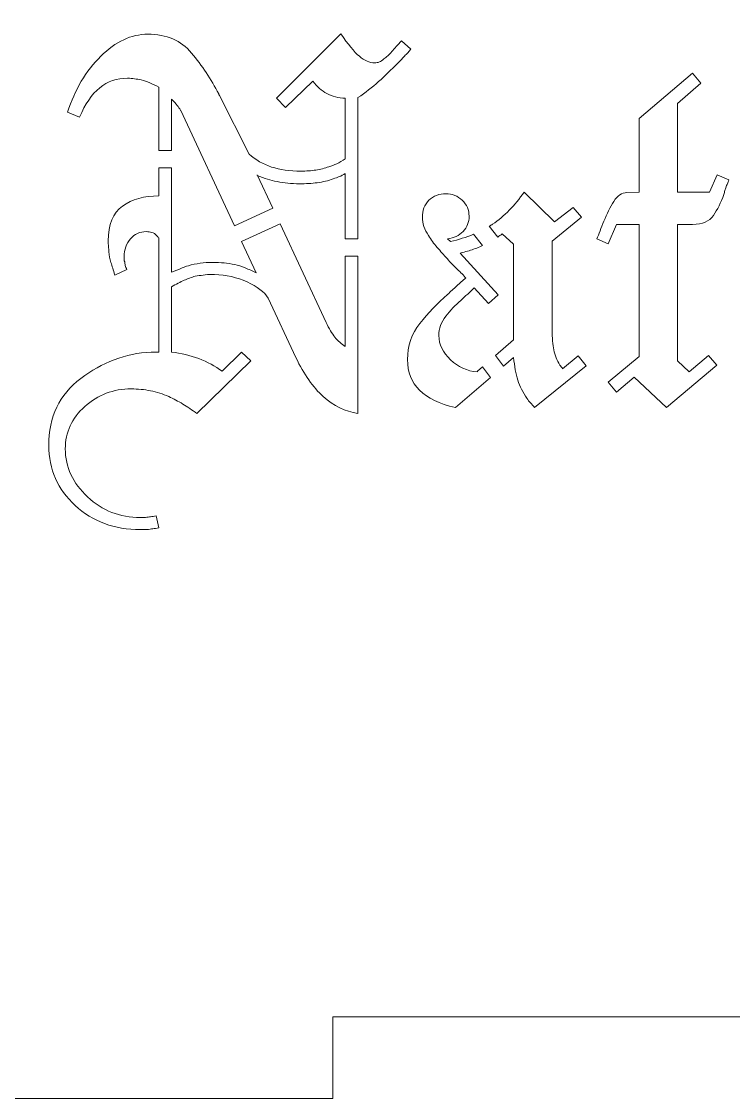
# Model space of a CAD drawing. Header units: millimetres. Extents: x -1990 to 1990, y -412 to 412.
# Drawn here: x -1831.91 to -1805.77, y -253.68 to -214.13 of the extents above; entities that cross this region are included whole.
import ezdxf

# ---------------------------------------------------------------- set-up
doc = ezdxf.new("R2010")
doc.units = ezdxf.units.MM
doc.header["$MEASUREMENT"] = 0
doc.layers.add('Camada 1', color=7, linetype='Continuous')

msp = doc.modelspace()

# ---------------------------------------------------------------- linework, layer by layer
at = {"layer": 'Camada 1', "color": 250, "lineweight": 9}
for points, knots in [([(-1779.8838, -253.6808), (-1779.8838, -253.6808), (-1779.8838, -233.6808), (-1779.8838, -233.6808), (-1779.8838, -233.6808), (-1779.8838, -233.6808), (-1782.8838, -233.6808), (-1782.8838, -233.6808), (-1782.8838, -233.6808), (-1782.8838, -233.6808), (-1782.8838, -213.6808), (-1782.8838, -213.6808), (-1782.8838, -213.6808), (-1782.8838, -213.6808), (-1779.8838, -213.6808), (-1779.8838, -213.6808), (-1779.8838, -213.6808), (-1779.8838, -213.6808), (-1779.8838, -193.6808), (-1779.8838, -193.6808), (-1779.8838, -193.6808), (-1779.8838, -193.6808), (-1876.8838, -193.6808), (-1876.8838, -193.6808), (-1876.8838, -193.6808), (-1876.8838, -193.6808), (-1876.8838, -213.6808), (-1876.8838, -213.6808), (-1876.8838, -213.6808), (-1876.8838, -213.6808), (-1879.8838, -213.6808), (-1879.8838, -213.6808), (-1879.8838, -213.6808), (-1879.8838, -213.6808), (-1879.8838, -233.6808), (-1879.8838, -233.6808), (-1879.8838, -233.6808), (-1879.8838, -233.6808), (-1876.8838, -233.6808), (-1876.8838, -233.6808), (-1876.8838, -233.6808), (-1876.8838, -233.6808), (-1876.8838, -253.6808), (-1876.8838, -253.6808), (-1876.8838, -253.6808), (-1876.8838, -253.6808), (-1858.0838, -253.6808), (-1858.0838, -253.6808), (-1858.0838, -253.6808), (-1858.0838, -253.6808), (-1858.0838, -250.6808), (-1858.0838, -250.6808), (-1858.0838, -250.6808), (-1858.0838, -250.6808), (-1839.2838, -250.6808), (-1839.2838, -250.6808), (-1839.2838, -250.6808), (-1839.2838, -250.6808), (-1839.2838, -253.6808), (-1839.2838, -253.6808), (-1839.2838, -253.6808), (-1839.2838, -253.6808), (-1820.4838, -253.6808), (-1820.4838, -253.6808), (-1820.4838, -253.6808), (-1820.4838, -253.6808), (-1820.4838, -250.6808), (-1820.4838, -250.6808), (-1820.4838, -250.6808), (-1820.4838, -250.6808), (-1801.6838, -250.6808), (-1801.6838, -250.6808), (-1801.6838, -250.6808), (-1801.6838, -250.6808), (-1801.6838, -253.6808), (-1801.6838, -253.6808), (-1801.6838, -253.6808), (-1801.6838, -253.6808), (-1779.8838, -253.6808), (-1779.8838, -253.6808)], [0, 0, 0, 0, 0.047619, 0.047619, 0.047619, 0.047619, 0.0952381, 0.0952381, 0.0952381, 0.0952381, 0.1428571, 0.1428571, 0.1428571, 0.1428571, 0.1904762, 0.1904762, 0.1904762, 0.1904762, 0.2380952, 0.2380952, 0.2380952, 0.2380952, 0.2857143, 0.2857143, 0.2857143, 0.2857143, 0.3333333, 0.3333333, 0.3333333, 0.3333333, 0.3809524, 0.3809524, 0.3809524, 0.3809524, 0.4285714, 0.4285714, 0.4285714, 0.4285714, 0.4761905, 0.4761905, 0.4761905, 0.4761905, 0.5238095, 0.5238095, 0.5238095, 0.5238095, 0.5714286, 0.5714286, 0.5714286, 0.5714286, 0.6190476, 0.6190476, 0.6190476, 0.6190476, 0.6666667, 0.6666667, 0.6666667, 0.6666667, 0.7142857, 0.7142857, 0.7142857, 0.7142857, 0.7619048, 0.7619048, 0.7619048, 0.7619048, 0.8095238, 0.8095238, 0.8095238, 0.8095238, 0.8571429, 0.8571429, 0.8571429, 0.8571429, 0.9047619, 0.9047619, 0.9047619, 0.9047619, 1, 1, 1, 1]), ([(-1826.8684, -218.8601), (-1826.8684, -218.8601), (-1826.8684, -216.5317), (-1826.8684, -216.5317), (-1826.8684, -216.5317), (-1826.9895, -216.478), (-1827.1006, -216.4275), (-1827.2016, -216.3804), (-1827.2016, -216.3804), (-1827.3026, -216.3332), (-1827.4069, -216.2962), (-1827.5146, -216.2692), (-1827.5146, -216.2692), (-1827.5954, -216.2558), (-1827.6762, -216.2424), (-1827.757, -216.2289), (-1827.757, -216.2289), (-1827.8377, -216.2154), (-1827.9253, -216.2086), (-1828.0195, -216.2086), (-1828.0195, -216.2086), (-1828.4099, -216.2086), (-1828.7498, -216.3264), (-1829.0393, -216.5621), (-1829.0393, -216.5621), (-1829.3288, -216.7976), (-1829.5745, -217.1579), (-1829.7764, -217.6426), (-1829.7764, -217.6426), (-1829.7764, -217.6426), (-1830.2207, -217.4607), (-1830.2207, -217.4607), (-1830.2207, -217.4607), (-1829.9515, -216.626), (-1829.5442, -215.9393), (-1828.9989, -215.4009), (-1828.9989, -215.4009), (-1828.4537, -214.8623), (-1827.8781, -214.5931), (-1827.2724, -214.5931), (-1827.2724, -214.5931), (-1826.5856, -214.5931), (-1826.0504, -214.822), (-1825.6667, -215.283), (-1825.6667, -215.283), (-1825.2831, -215.7409), (-1824.9499, -216.2424), (-1824.6671, -216.7842), (-1824.6671, -216.7842), (-1824.6671, -216.7976), (-1824.6638, -216.8078), (-1824.657, -216.8146), (-1824.657, -216.8146), (-1824.6503, -216.8212), (-1824.6469, -216.8314), (-1824.6469, -216.8448), (-1824.6469, -216.8448), (-1824.6469, -216.8448), (-1823.5563, -218.9922), (-1823.5563, -218.9922), (-1823.5563, -218.9922), (-1823.314, -219.2075), (-1823.0381, -219.3692), (-1822.7284, -219.4702), (-1822.7284, -219.4702), (-1822.4187, -219.5712), (-1822.0619, -219.6216), (-1821.658, -219.6216), (-1821.658, -219.6216), (-1821.4561, -219.6216), (-1821.271, -219.6081), (-1821.1026, -219.5812), (-1821.1026, -219.5812), (-1820.9345, -219.5544), (-1820.7762, -219.514), (-1820.6282, -219.46), (-1820.6282, -219.46), (-1820.5338, -219.4331), (-1820.4363, -219.3961), (-1820.3353, -219.3491), (-1820.3353, -219.3491), (-1820.2343, -219.3018), (-1820.13, -219.2447), (-1820.0223, -219.174), (-1820.0223, -219.174), (-1820.0223, -219.174), (-1820.0223, -216.9458), (-1820.0223, -216.9458), (-1820.0223, -216.9458), (-1820.2781, -216.9323), (-1820.5036, -216.8751), (-1820.6988, -216.7742), (-1820.6988, -216.7742), (-1820.8941, -216.6698), (-1821.0656, -216.5183), (-1821.2138, -216.3164), (-1821.2138, -216.3164), (-1821.2138, -216.3164), (-1822.2236, -217.2891), (-1822.2236, -217.2891), (-1822.2236, -217.2891), (-1822.2236, -217.2891), (-1822.5467, -216.9458), (-1822.5467, -216.9458), (-1822.5467, -216.9458), (-1822.5467, -216.9458), (-1820.1838, -214.5729), (-1820.1838, -214.5729), (-1820.1838, -214.5729), (-1819.9281, -214.9633), (-1819.7025, -215.2394), (-1819.5073, -215.4009), (-1819.5073, -215.4009), (-1819.312, -215.5624), (-1819.1269, -215.6432), (-1818.952, -215.6432), (-1818.952, -215.6432), (-1818.8846, -215.6432), (-1818.8241, -215.6331), (-1818.7701, -215.6129), (-1818.7701, -215.6129), (-1818.7163, -215.5927), (-1818.6625, -215.5557), (-1818.6085, -215.5019), (-1818.6085, -215.5019), (-1818.5144, -215.4345), (-1818.4168, -215.3437), (-1818.3158, -215.2292), (-1818.3158, -215.2292), (-1818.2149, -215.1148), (-1818.0969, -214.9835), (-1817.9623, -214.8354), (-1817.9623, -214.8354), (-1817.9623, -214.8354), (-1817.6191, -215.1384), (-1817.6191, -215.1384), (-1817.6191, -215.1384), (-1817.6459, -215.1788), (-1817.6763, -215.2192), (-1817.7099, -215.2595), (-1817.7099, -215.2595), (-1817.7437, -215.3), (-1817.7806, -215.3336), (-1817.821, -215.3605), (-1817.821, -215.3605), (-1817.8614, -215.4144), (-1817.9052, -215.4649), (-1817.9522, -215.5119), (-1817.9522, -215.5119), (-1817.9994, -215.559), (-1818.0499, -215.6096), (-1818.1037, -215.6634), (-1818.1037, -215.6634), (-1818.3326, -215.8923), (-1818.5649, -216.1144), (-1818.8004, -216.3332), (-1818.8004, -216.3332), (-1819.036, -216.5487), (-1819.2885, -216.7439), (-1819.5578, -216.9188), (-1819.5578, -216.9188), (-1819.5578, -216.9188), (-1819.5578, -222.1114), (-1819.5578, -222.1114), (-1819.5578, -222.1114), (-1819.5578, -222.1114), (-1820.0223, -222.1114), (-1820.0223, -222.1114), (-1820.0223, -222.1114), (-1820.0223, -222.1114), (-1820.0223, -219.7024), (-1820.0223, -219.7024), (-1820.0223, -219.7024), (-1820.1031, -219.7563), (-1820.1772, -219.7967), (-1820.2443, -219.8236), (-1820.2443, -219.8236), (-1820.3117, -219.8505), (-1820.3857, -219.8775), (-1820.4665, -219.9043), (-1820.4665, -219.9043), (-1820.655, -219.9717), (-1820.8503, -220.0188), (-1821.0522, -220.0457), (-1821.0522, -220.0457), (-1821.2542, -220.0727), (-1821.4695, -220.0862), (-1821.6984, -220.0862), (-1821.6984, -220.0862), (-1821.86, -220.0862), (-1822.0048, -220.0794), (-1822.1326, -220.066), (-1822.1326, -220.066), (-1822.2606, -220.0524), (-1822.3918, -220.0323), (-1822.5265, -220.0053), (-1822.5265, -220.0053), (-1822.6476, -219.9784), (-1822.7654, -219.9481), (-1822.8798, -219.9145), (-1822.8798, -219.9145), (-1822.9943, -219.8809), (-1823.1189, -219.8371), (-1823.2534, -219.7832), (-1823.2534, -219.7832), (-1823.2534, -219.7832), (-1823.2534, -219.763), (-1823.2534, -219.763), (-1823.2534, -219.763), (-1823.2534, -219.763), (-1822.687, -220.9776), (-1822.687, -220.9776), (-1822.687, -220.9776), (-1822.687, -220.9776), (-1824.0964, -221.6297), (-1824.0964, -221.6297), (-1824.0964, -221.6297), (-1824.0964, -221.6297), (-1826.0606, -217.4002), (-1826.0606, -217.4002), (-1826.0606, -217.4002), (-1826.0606, -217.4002), (-1826.064, -217.3969), (-1826.0706, -217.3901), (-1826.0706, -217.3901), (-1826.0774, -217.3834), (-1826.0808, -217.3732), (-1826.0808, -217.3598), (-1826.0808, -217.3598), (-1826.1076, -217.3195), (-1826.1448, -217.2689), (-1826.1918, -217.2083), (-1826.1918, -217.2083), (-1826.2389, -217.1477), (-1826.3097, -217.0703), (-1826.4039, -216.9761), (-1826.4039, -216.9761), (-1826.4039, -216.9761), (-1826.4039, -218.8601), (-1826.4039, -218.8601), (-1826.4039, -218.8601), (-1826.4039, -218.8601), (-1826.8684, -218.8601), (-1826.8684, -218.8601)], [0, 0, 0, 0, 0.016129, 0.016129, 0.016129, 0.016129, 0.0322581, 0.0322581, 0.0322581, 0.0322581, 0.0483871, 0.0483871, 0.0483871, 0.0483871, 0.0645161, 0.0645161, 0.0645161, 0.0645161, 0.0806452, 0.0806452, 0.0806452, 0.0806452, 0.0967742, 0.0967742, 0.0967742, 0.0967742, 0.1129032, 0.1129032, 0.1129032, 0.1129032, 0.1290323, 0.1290323, 0.1290323, 0.1290323, 0.1451613, 0.1451613, 0.1451613, 0.1451613, 0.1612903, 0.1612903, 0.1612903, 0.1612903, 0.1774194, 0.1774194, 0.1774194, 0.1774194, 0.1935484, 0.1935484, 0.1935484, 0.1935484, 0.2096774, 0.2096774, 0.2096774, 0.2096774, 0.2258065, 0.2258065, 0.2258065, 0.2258065, 0.2419355, 0.2419355, 0.2419355, 0.2419355, 0.2580645, 0.2580645, 0.2580645, 0.2580645, 0.2741935, 0.2741935, 0.2741935, 0.2741935, 0.2903226, 0.2903226, 0.2903226, 0.2903226, 0.3064516, 0.3064516, 0.3064516, 0.3064516, 0.3225806, 0.3225806, 0.3225806, 0.3225806, 0.3387097, 0.3387097, 0.3387097, 0.3387097, 0.3548387, 0.3548387, 0.3548387, 0.3548387, 0.3709677, 0.3709677, 0.3709677, 0.3709677, 0.3870968, 0.3870968, 0.3870968, 0.3870968, 0.4032258, 0.4032258, 0.4032258, 0.4032258, 0.4193548, 0.4193548, 0.4193548, 0.4193548, 0.4354839, 0.4354839, 0.4354839, 0.4354839, 0.4516129, 0.4516129, 0.4516129, 0.4516129, 0.4677419, 0.4677419, 0.4677419, 0.4677419, 0.483871, 0.483871, 0.483871, 0.483871, 0.5, 0.5, 0.5, 0.5, 0.516129, 0.516129, 0.516129, 0.516129, 0.5322581, 0.5322581, 0.5322581, 0.5322581, 0.5483871, 0.5483871, 0.5483871, 0.5483871, 0.5645161, 0.5645161, 0.5645161, 0.5645161, 0.5806452, 0.5806452, 0.5806452, 0.5806452, 0.5967742, 0.5967742, 0.5967742, 0.5967742, 0.6129032, 0.6129032, 0.6129032, 0.6129032, 0.6290323, 0.6290323, 0.6290323, 0.6290323, 0.6451613, 0.6451613, 0.6451613, 0.6451613, 0.6612903, 0.6612903, 0.6612903, 0.6612903, 0.6774194, 0.6774194, 0.6774194, 0.6774194, 0.6935484, 0.6935484, 0.6935484, 0.6935484, 0.7096774, 0.7096774, 0.7096774, 0.7096774, 0.7258065, 0.7258065, 0.7258065, 0.7258065, 0.7419355, 0.7419355, 0.7419355, 0.7419355, 0.7580645, 0.7580645, 0.7580645, 0.7580645, 0.7741935, 0.7741935, 0.7741935, 0.7741935, 0.7903226, 0.7903226, 0.7903226, 0.7903226, 0.8064516, 0.8064516, 0.8064516, 0.8064516, 0.8225806, 0.8225806, 0.8225806, 0.8225806, 0.8387097, 0.8387097, 0.8387097, 0.8387097, 0.8548387, 0.8548387, 0.8548387, 0.8548387, 0.8709677, 0.8709677, 0.8709677, 0.8709677, 0.8870968, 0.8870968, 0.8870968, 0.8870968, 0.9032258, 0.9032258, 0.9032258, 0.9032258, 0.9193548, 0.9193548, 0.9193548, 0.9193548, 0.9354839, 0.9354839, 0.9354839, 0.9354839, 0.9516129, 0.9516129, 0.9516129, 0.9516129, 0.9677419, 0.9677419, 0.9677419, 0.9677419, 1, 1, 1, 1]), ([(-1810.0661, -227.74), (-1810.0661, -227.74), (-1810.3689, -227.3765), (-1810.3689, -227.3765), (-1810.3689, -227.3765), (-1810.3689, -227.3765), (-1809.2382, -226.4273), (-1809.2382, -226.4273), (-1809.2382, -226.4273), (-1809.2382, -226.4273), (-1809.2382, -221.5804), (-1809.2382, -221.5804), (-1809.2382, -221.5804), (-1809.2382, -221.5804), (-1810.0661, -221.5804), (-1810.0661, -221.5804), (-1810.0661, -221.5804), (-1810.0661, -221.5804), (-1810.3689, -222.2874), (-1810.3689, -222.2874), (-1810.3689, -222.2874), (-1810.3689, -222.2874), (-1810.7932, -222.1056), (-1810.7932, -222.1056), (-1810.7932, -222.1056), (-1810.7528, -222.0249), (-1810.7124, -221.9272), (-1810.672, -221.8128), (-1810.672, -221.8128), (-1810.6317, -221.6984), (-1810.5845, -221.5804), (-1810.5307, -221.4593), (-1810.5307, -221.4593), (-1810.4229, -221.1902), (-1810.3018, -220.9477), (-1810.1671, -220.7323), (-1810.1671, -220.7323), (-1810.0324, -220.5169), (-1809.8709, -220.4093), (-1809.6824, -220.4093), (-1809.6824, -220.4093), (-1809.6824, -220.4093), (-1809.2382, -220.389), (-1809.2382, -220.389), (-1809.2382, -220.389), (-1809.2382, -220.389), (-1809.2382, -217.6829), (-1809.2382, -217.6829), (-1809.2382, -217.6829), (-1809.2382, -217.6829), (-1807.2792, -216.0269), (-1807.2792, -216.0269), (-1807.2792, -216.0269), (-1807.2792, -216.0269), (-1806.9762, -216.3904), (-1806.9762, -216.3904), (-1806.9762, -216.3904), (-1806.9762, -216.3904), (-1807.8245, -217.1377), (-1807.8245, -217.1377), (-1807.8245, -217.1377), (-1807.8245, -217.1377), (-1807.8245, -220.389), (-1807.8245, -220.389), (-1807.8245, -220.389), (-1807.8245, -220.389), (-1806.6531, -220.389), (-1806.6531, -220.389), (-1806.6531, -220.389), (-1806.6531, -220.389), (-1806.3704, -219.763), (-1806.3704, -219.763), (-1806.3704, -219.763), (-1806.3704, -219.763), (-1805.9464, -219.9447), (-1805.9464, -219.9447), (-1805.9464, -219.9447), (-1805.9598, -219.9986), (-1805.9766, -220.0457), (-1805.9967, -220.0828), (-1805.9967, -220.0828), (-1806.0169, -220.1232), (-1806.0339, -220.1636), (-1806.0473, -220.2039), (-1806.0473, -220.2039), (-1806.0607, -220.2443), (-1806.0743, -220.2881), (-1806.0877, -220.3352), (-1806.0877, -220.3352), (-1806.1011, -220.3789), (-1806.1147, -220.4295), (-1806.1281, -220.4833), (-1806.1281, -220.4833), (-1806.2358, -220.7761), (-1806.3636, -221.0319), (-1806.5118, -221.2508), (-1806.5118, -221.2508), (-1806.6599, -221.4695), (-1806.9156, -221.5804), (-1807.2792, -221.5804), (-1807.2792, -221.5804), (-1807.2792, -221.5804), (-1807.8245, -221.5804), (-1807.8245, -221.5804), (-1807.8245, -221.5804), (-1807.8245, -221.5804), (-1807.8245, -226.5888), (-1807.8245, -226.5888), (-1807.8245, -226.5888), (-1807.8245, -226.5888), (-1807.4004, -226.9928), (-1807.4004, -226.9928), (-1807.4004, -226.9928), (-1807.4004, -226.9928), (-1806.6935, -226.3869), (-1806.6935, -226.3869), (-1806.6935, -226.3869), (-1806.6935, -226.3869), (-1806.3906, -226.7504), (-1806.3906, -226.7504), (-1806.3906, -226.7504), (-1806.3906, -226.7504), (-1808.2283, -228.3054), (-1808.2283, -228.3054), (-1808.2283, -228.3054), (-1808.2283, -228.3054), (-1809.4199, -227.1947), (-1809.4199, -227.1947), (-1809.4199, -227.1947), (-1809.4199, -227.1947), (-1810.0661, -227.74), (-1810.0661, -227.74)], [0, 0, 0, 0, 0.0294118, 0.0294118, 0.0294118, 0.0294118, 0.0588235, 0.0588235, 0.0588235, 0.0588235, 0.0882353, 0.0882353, 0.0882353, 0.0882353, 0.1176471, 0.1176471, 0.1176471, 0.1176471, 0.1470588, 0.1470588, 0.1470588, 0.1470588, 0.1764706, 0.1764706, 0.1764706, 0.1764706, 0.2058824, 0.2058824, 0.2058824, 0.2058824, 0.2352941, 0.2352941, 0.2352941, 0.2352941, 0.2647059, 0.2647059, 0.2647059, 0.2647059, 0.2941176, 0.2941176, 0.2941176, 0.2941176, 0.3235294, 0.3235294, 0.3235294, 0.3235294, 0.3529412, 0.3529412, 0.3529412, 0.3529412, 0.3823529, 0.3823529, 0.3823529, 0.3823529, 0.4117647, 0.4117647, 0.4117647, 0.4117647, 0.4411765, 0.4411765, 0.4411765, 0.4411765, 0.4705882, 0.4705882, 0.4705882, 0.4705882, 0.5, 0.5, 0.5, 0.5, 0.5294118, 0.5294118, 0.5294118, 0.5294118, 0.5588235, 0.5588235, 0.5588235, 0.5588235, 0.5882353, 0.5882353, 0.5882353, 0.5882353, 0.6176471, 0.6176471, 0.6176471, 0.6176471, 0.6470588, 0.6470588, 0.6470588, 0.6470588, 0.6764706, 0.6764706, 0.6764706, 0.6764706, 0.7058824, 0.7058824, 0.7058824, 0.7058824, 0.7352941, 0.7352941, 0.7352941, 0.7352941, 0.7647059, 0.7647059, 0.7647059, 0.7647059, 0.7941176, 0.7941176, 0.7941176, 0.7941176, 0.8235294, 0.8235294, 0.8235294, 0.8235294, 0.8529412, 0.8529412, 0.8529412, 0.8529412, 0.8823529, 0.8823529, 0.8823529, 0.8823529, 0.9117647, 0.9117647, 0.9117647, 0.9117647, 0.9411765, 0.9411765, 0.9411765, 0.9411765, 1, 1, 1, 1]), ([(-1826.8684, -232.7282), (-1826.9492, -232.7416), (-1827.0233, -232.7517), (-1827.0905, -232.7585), (-1827.0905, -232.7585), (-1827.1579, -232.7652), (-1827.2252, -232.7753), (-1827.2926, -232.7888), (-1827.2926, -232.7888), (-1827.3329, -232.7888), (-1827.3733, -232.7888), (-1827.4137, -232.7888), (-1827.4137, -232.7888), (-1827.4541, -232.7888), (-1827.5011, -232.7888), (-1827.5551, -232.7888), (-1827.5551, -232.7888), (-1828.4975, -232.7888), (-1829.2918, -232.4926), (-1829.938, -231.9002), (-1829.938, -231.9002), (-1830.5842, -231.3078), (-1830.9074, -230.574), (-1830.9074, -229.6989), (-1830.9074, -229.6989), (-1830.9074, -228.6488), (-1830.5169, -227.8275), (-1829.736, -227.2352), (-1829.736, -227.2352), (-1828.9552, -226.6428), (-1828.0935, -226.3197), (-1827.1511, -226.2657), (-1827.1511, -226.2657), (-1827.0973, -226.2657), (-1827.0468, -226.2657), (-1826.9996, -226.2657), (-1826.9996, -226.2657), (-1826.9526, -226.2657), (-1826.9087, -226.2657), (-1826.8684, -226.2657), (-1826.8684, -226.2657), (-1826.8684, -226.2657), (-1826.8684, -222.0652), (-1826.8684, -222.0652), (-1826.8684, -222.0652), (-1826.8819, -222.0652), (-1826.8953, -222.0551), (-1826.9087, -222.0349), (-1826.9087, -222.0349), (-1826.9223, -222.0147), (-1826.9356, -221.9978), (-1826.9492, -221.9845), (-1826.9492, -221.9845), (-1827.003, -221.9306), (-1827.0602, -221.8935), (-1827.1208, -221.8734), (-1827.1208, -221.8734), (-1827.1814, -221.8532), (-1827.252, -221.8431), (-1827.3329, -221.8431), (-1827.3329, -221.8431), (-1827.5617, -221.8431), (-1827.7536, -221.9306), (-1827.9083, -222.1056), (-1827.9083, -222.1056), (-1828.0633, -222.2806), (-1828.1407, -222.5027), (-1828.1407, -222.7721), (-1828.1407, -222.7721), (-1828.1407, -222.799), (-1828.1407, -222.8292), (-1828.1407, -222.863), (-1828.1407, -222.863), (-1828.1407, -222.8966), (-1828.1339, -222.927), (-1828.1205, -222.9538), (-1828.1205, -222.9538), (-1828.1205, -222.9942), (-1828.1137, -223.038), (-1828.1003, -223.085), (-1828.1003, -223.085), (-1828.0868, -223.1321), (-1828.0667, -223.1827), (-1828.0397, -223.2365), (-1828.0397, -223.2365), (-1828.0397, -223.2365), (-1828.4839, -223.4386), (-1828.4839, -223.4386), (-1828.4839, -223.4386), (-1828.5379, -223.2635), (-1828.5849, -223.1087), (-1828.6253, -222.974), (-1828.6253, -222.974), (-1828.6657, -222.8393), (-1828.6926, -222.7115), (-1828.7061, -222.5902), (-1828.7061, -222.5902), (-1828.7061, -222.523), (-1828.7095, -222.4558), (-1828.7162, -222.3883), (-1828.7162, -222.3883), (-1828.723, -222.321), (-1828.7262, -222.2536), (-1828.7262, -222.1864), (-1828.7262, -222.1864), (-1828.7262, -221.5804), (-1828.5513, -221.153), (-1828.2013, -220.9039), (-1828.2013, -220.9039), (-1827.8511, -220.6549), (-1827.4069, -220.5304), (-1826.8684, -220.5304), (-1826.8684, -220.5304), (-1826.8684, -220.5304), (-1826.8684, -219.4977), (-1826.8684, -219.4977), (-1826.8684, -219.4977), (-1826.8684, -219.4977), (-1826.4039, -219.4977), (-1826.4039, -219.4977), (-1826.4039, -219.4977), (-1826.4039, -219.4977), (-1826.4039, -223.3374), (-1826.4039, -223.3374), (-1826.4039, -223.3374), (-1826.2961, -223.297), (-1826.1918, -223.2534), (-1826.0908, -223.2062), (-1826.0908, -223.2062), (-1825.9898, -223.1591), (-1825.8855, -223.1221), (-1825.7779, -223.0952), (-1825.7779, -223.0952), (-1825.6432, -223.0548), (-1825.5018, -223.0245), (-1825.3536, -223.0043), (-1825.3536, -223.0043), (-1825.2057, -222.9841), (-1825.0508, -222.974), (-1824.8893, -222.974), (-1824.8893, -222.974), (-1824.7411, -222.974), (-1824.6032, -222.9807), (-1824.4752, -222.9942), (-1824.4752, -222.9942), (-1824.3474, -223.0077), (-1824.2161, -223.0279), (-1824.0815, -223.0548), (-1824.0815, -223.0548), (-1823.9604, -223.0817), (-1823.8324, -223.1221), (-1823.6977, -223.1759), (-1823.6977, -223.1759), (-1823.5631, -223.2298), (-1823.4286, -223.2904), (-1823.2938, -223.3576), (-1823.2938, -223.3576), (-1823.2938, -223.3576), (-1823.8278, -222.208), (-1823.8278, -222.208), (-1823.8278, -222.208), (-1823.8278, -222.208), (-1822.4175, -221.5555), (-1822.4175, -221.5555), (-1822.4175, -221.5555), (-1822.4175, -221.5555), (-1820.7291, -225.1753), (-1820.7291, -225.1753), (-1820.7291, -225.1753), (-1820.6214, -225.4041), (-1820.5137, -225.5858), (-1820.4059, -225.7205), (-1820.4059, -225.7205), (-1820.2983, -225.8551), (-1820.1704, -225.9696), (-1820.0223, -226.0638), (-1820.0223, -226.0638), (-1820.0223, -226.0638), (-1820.0223, -222.749), (-1820.0223, -222.749), (-1820.0223, -222.749), (-1820.0223, -222.749), (-1819.5578, -222.749), (-1819.5578, -222.749), (-1819.5578, -222.749), (-1819.5578, -222.749), (-1819.5578, -228.5277), (-1819.5578, -228.5277), (-1819.5578, -228.5277), (-1820.029, -228.4467), (-1820.4531, -228.2382), (-1820.8301, -227.9016), (-1820.8301, -227.9016), (-1821.207, -227.565), (-1821.5436, -227.087), (-1821.8398, -226.4677), (-1821.8398, -226.4677), (-1821.8398, -226.4677), (-1822.8496, -224.2867), (-1822.8496, -224.2867), (-1822.8496, -224.2867), (-1822.9977, -224.0578), (-1823.2568, -223.8592), (-1823.6271, -223.6909), (-1823.6271, -223.6909), (-1823.9973, -223.5226), (-1824.3979, -223.4318), (-1824.8287, -223.4182), (-1824.8287, -223.4182), (-1824.8421, -223.4182), (-1824.8557, -223.4182), (-1824.8691, -223.4182), (-1824.8691, -223.4182), (-1824.8825, -223.4182), (-1824.896, -223.4182), (-1824.9095, -223.4182), (-1824.9095, -223.4182), (-1825.0307, -223.4182), (-1825.1417, -223.425), (-1825.2427, -223.4386), (-1825.2427, -223.4386), (-1825.3436, -223.4519), (-1825.4413, -223.4654), (-1825.5354, -223.4789), (-1825.5354, -223.4789), (-1825.6701, -223.5193), (-1825.8047, -223.5697), (-1825.9395, -223.6303), (-1825.9395, -223.6303), (-1826.074, -223.6943), (-1826.2289, -223.7717), (-1826.4039, -223.866), (-1826.4039, -223.866), (-1826.4039, -223.866), (-1826.4039, -226.2657), (-1826.4039, -226.2657), (-1826.4039, -226.2657), (-1826.0538, -226.3061), (-1825.7205, -226.3869), (-1825.4042, -226.508), (-1825.4042, -226.508), (-1825.0878, -226.6292), (-1824.8017, -226.7841), (-1824.546, -226.9727), (-1824.546, -226.9727), (-1824.546, -226.9727), (-1823.839, -226.2657), (-1823.839, -226.2657), (-1823.839, -226.2657), (-1823.839, -226.2657), (-1823.4957, -226.5856), (-1823.4957, -226.5856), (-1823.4957, -226.5856), (-1823.4957, -226.5856), (-1825.4748, -228.5277), (-1825.4748, -228.5277), (-1825.4748, -228.5277), (-1825.6499, -228.393), (-1825.8215, -228.2751), (-1825.9898, -228.1742), (-1825.9898, -228.1742), (-1826.1582, -228.0732), (-1826.3299, -227.9824), (-1826.5048, -227.9016), (-1826.5048, -227.9016), (-1826.7204, -227.8073), (-1826.9425, -227.7366), (-1827.1712, -227.6896), (-1827.1712, -227.6896), (-1827.4002, -227.6424), (-1827.6358, -227.6188), (-1827.8781, -227.6188), (-1827.8781, -227.6188), (-1828.5379, -227.6188), (-1829.1067, -227.8342), (-1829.5846, -228.265), (-1829.5846, -228.265), (-1830.0626, -228.6958), (-1830.3015, -229.2142), (-1830.3015, -229.8201), (-1830.3015, -229.8201), (-1830.3015, -230.4932), (-1830.0289, -231.0823), (-1829.4836, -231.5872), (-1829.4836, -231.5872), (-1828.9383, -232.092), (-1828.2954, -232.3445), (-1827.5551, -232.3445), (-1827.5551, -232.3445), (-1827.5146, -232.3445), (-1827.4775, -232.3445), (-1827.444, -232.3445), (-1827.444, -232.3445), (-1827.4103, -232.3445), (-1827.38, -232.3445), (-1827.3531, -232.3445), (-1827.3531, -232.3445), (-1827.2858, -232.3309), (-1827.2252, -232.3208), (-1827.1712, -232.3141), (-1827.1712, -232.3141), (-1827.1175, -232.3074), (-1827.0501, -232.2973), (-1826.9693, -232.2839), (-1826.9693, -232.2839), (-1826.9693, -232.2839), (-1826.8684, -232.7282), (-1826.8684, -232.7282)], [0, 0, 0, 0, 0.0128205, 0.0128205, 0.0128205, 0.0128205, 0.025641, 0.025641, 0.025641, 0.025641, 0.0384615, 0.0384615, 0.0384615, 0.0384615, 0.0512821, 0.0512821, 0.0512821, 0.0512821, 0.0641026, 0.0641026, 0.0641026, 0.0641026, 0.0769231, 0.0769231, 0.0769231, 0.0769231, 0.0897436, 0.0897436, 0.0897436, 0.0897436, 0.1025641, 0.1025641, 0.1025641, 0.1025641, 0.1153846, 0.1153846, 0.1153846, 0.1153846, 0.1282051, 0.1282051, 0.1282051, 0.1282051, 0.1410256, 0.1410256, 0.1410256, 0.1410256, 0.1538462, 0.1538462, 0.1538462, 0.1538462, 0.1666667, 0.1666667, 0.1666667, 0.1666667, 0.1794872, 0.1794872, 0.1794872, 0.1794872, 0.1923077, 0.1923077, 0.1923077, 0.1923077, 0.2051282, 0.2051282, 0.2051282, 0.2051282, 0.2179487, 0.2179487, 0.2179487, 0.2179487, 0.2307692, 0.2307692, 0.2307692, 0.2307692, 0.2435897, 0.2435897, 0.2435897, 0.2435897, 0.2564103, 0.2564103, 0.2564103, 0.2564103, 0.2692308, 0.2692308, 0.2692308, 0.2692308, 0.2820513, 0.2820513, 0.2820513, 0.2820513, 0.2948718, 0.2948718, 0.2948718, 0.2948718, 0.3076923, 0.3076923, 0.3076923, 0.3076923, 0.3205128, 0.3205128, 0.3205128, 0.3205128, 0.3333333, 0.3333333, 0.3333333, 0.3333333, 0.3461538, 0.3461538, 0.3461538, 0.3461538, 0.3589744, 0.3589744, 0.3589744, 0.3589744, 0.3717949, 0.3717949, 0.3717949, 0.3717949, 0.3846154, 0.3846154, 0.3846154, 0.3846154, 0.3974359, 0.3974359, 0.3974359, 0.3974359, 0.4102564, 0.4102564, 0.4102564, 0.4102564, 0.4230769, 0.4230769, 0.4230769, 0.4230769, 0.4358974, 0.4358974, 0.4358974, 0.4358974, 0.4487179, 0.4487179, 0.4487179, 0.4487179, 0.4615385, 0.4615385, 0.4615385, 0.4615385, 0.474359, 0.474359, 0.474359, 0.474359, 0.4871795, 0.4871795, 0.4871795, 0.4871795, 0.5, 0.5, 0.5, 0.5, 0.5128205, 0.5128205, 0.5128205, 0.5128205, 0.525641, 0.525641, 0.525641, 0.525641, 0.5384615, 0.5384615, 0.5384615, 0.5384615, 0.5512821, 0.5512821, 0.5512821, 0.5512821, 0.5641026, 0.5641026, 0.5641026, 0.5641026, 0.5769231, 0.5769231, 0.5769231, 0.5769231, 0.5897436, 0.5897436, 0.5897436, 0.5897436, 0.6025641, 0.6025641, 0.6025641, 0.6025641, 0.6153846, 0.6153846, 0.6153846, 0.6153846, 0.6282051, 0.6282051, 0.6282051, 0.6282051, 0.6410256, 0.6410256, 0.6410256, 0.6410256, 0.6538462, 0.6538462, 0.6538462, 0.6538462, 0.6666667, 0.6666667, 0.6666667, 0.6666667, 0.6794872, 0.6794872, 0.6794872, 0.6794872, 0.6923077, 0.6923077, 0.6923077, 0.6923077, 0.7051282, 0.7051282, 0.7051282, 0.7051282, 0.7179487, 0.7179487, 0.7179487, 0.7179487, 0.7307692, 0.7307692, 0.7307692, 0.7307692, 0.7435897, 0.7435897, 0.7435897, 0.7435897, 0.7564103, 0.7564103, 0.7564103, 0.7564103, 0.7692308, 0.7692308, 0.7692308, 0.7692308, 0.7820513, 0.7820513, 0.7820513, 0.7820513, 0.7948718, 0.7948718, 0.7948718, 0.7948718, 0.8076923, 0.8076923, 0.8076923, 0.8076923, 0.8205128, 0.8205128, 0.8205128, 0.8205128, 0.8333333, 0.8333333, 0.8333333, 0.8333333, 0.8461538, 0.8461538, 0.8461538, 0.8461538, 0.8589744, 0.8589744, 0.8589744, 0.8589744, 0.8717949, 0.8717949, 0.8717949, 0.8717949, 0.8846154, 0.8846154, 0.8846154, 0.8846154, 0.8974359, 0.8974359, 0.8974359, 0.8974359, 0.9102564, 0.9102564, 0.9102564, 0.9102564, 0.9230769, 0.9230769, 0.9230769, 0.9230769, 0.9358974, 0.9358974, 0.9358974, 0.9358974, 0.9487179, 0.9487179, 0.9487179, 0.9487179, 0.9615385, 0.9615385, 0.9615385, 0.9615385, 0.974359, 0.974359, 0.974359, 0.974359, 1, 1, 1, 1]), ([(-1814.6961, -227.2004), (-1814.6961, -227.2004), (-1815.9833, -228.3054), (-1815.9833, -228.3054), (-1815.9833, -228.3054), (-1816.5622, -228.1708), (-1816.9998, -227.9587), (-1817.296, -227.666), (-1817.296, -227.666), (-1817.5922, -227.3765), (-1817.7403, -227.0029), (-1817.7403, -226.5418), (-1817.7403, -226.5418), (-1817.7403, -226.0436), (-1817.5888, -225.6027), (-1817.2859, -225.2157), (-1817.2859, -225.2157), (-1816.983, -224.8319), (-1816.643, -224.4786), (-1816.266, -224.1521), (-1816.266, -224.1521), (-1816.1583, -224.0443), (-1816.0472, -223.94), (-1815.9327, -223.839), (-1815.9327, -223.839), (-1815.8184, -223.738), (-1815.7072, -223.6405), (-1815.5996, -223.5462), (-1815.5996, -223.5462), (-1815.6804, -223.4519), (-1815.7847, -223.3442), (-1815.9125, -223.2231), (-1815.9125, -223.2231), (-1816.0405, -223.1019), (-1816.1651, -222.9706), (-1816.2862, -222.8359), (-1816.2862, -222.8359), (-1816.4074, -222.7014), (-1816.5285, -222.5633), (-1816.6496, -222.422), (-1816.6496, -222.422), (-1816.7708, -222.2806), (-1816.8786, -222.1359), (-1816.9729, -221.9877), (-1816.9729, -221.9877), (-1817.0402, -221.8767), (-1817.0941, -221.7656), (-1817.1344, -221.6512), (-1817.1344, -221.6512), (-1817.1749, -221.5368), (-1817.195, -221.4257), (-1817.195, -221.318), (-1817.195, -221.318), (-1817.195, -221.0622), (-1817.1143, -220.8535), (-1816.9527, -220.692), (-1816.9527, -220.692), (-1816.791, -220.5304), (-1816.5825, -220.4496), (-1816.3266, -220.4496), (-1816.3266, -220.4496), (-1816.0977, -220.4496), (-1815.8992, -220.5304), (-1815.7308, -220.692), (-1815.7308, -220.692), (-1815.5627, -220.8535), (-1815.4785, -221.0487), (-1815.4785, -221.2776), (-1815.4785, -221.2776), (-1815.4785, -221.493), (-1815.5524, -221.6782), (-1815.7006, -221.833), (-1815.7006, -221.833), (-1815.8487, -221.9877), (-1816.0371, -222.0787), (-1816.266, -222.1056), (-1816.266, -222.1056), (-1816.266, -222.1056), (-1816.1651, -222.2066), (-1816.1651, -222.2066), (-1816.1651, -222.2066), (-1815.8638, -222.1381), (-1815.5824, -222.0495), (-1815.3212, -221.941), (-1815.3212, -221.941), (-1815.3212, -221.941), (-1814.9881, -222.3556), (-1814.9881, -222.3556), (-1814.9881, -222.3556), (-1815.0196, -222.3693), (-1815.0517, -222.3835), (-1815.0846, -222.3984), (-1815.0846, -222.3984), (-1815.1587, -222.4321), (-1815.236, -222.4624), (-1815.3169, -222.4893), (-1815.3169, -222.4893), (-1815.3841, -222.5163), (-1815.4583, -222.5397), (-1815.539, -222.5599), (-1815.539, -222.5599), (-1815.6198, -222.5801), (-1815.7072, -222.6037), (-1815.8015, -222.6307), (-1815.8015, -222.6307), (-1815.8015, -222.6307), (-1814.4081, -224.1655), (-1814.4081, -224.1655), (-1814.4081, -224.1655), (-1814.4081, -224.1655), (-1814.7716, -224.4886), (-1814.7716, -224.4886), (-1814.7716, -224.4886), (-1814.7716, -224.4886), (-1815.2967, -223.903), (-1815.2967, -223.903), (-1815.2967, -223.903), (-1815.3639, -223.9837), (-1815.4413, -224.0612), (-1815.5289, -224.1351), (-1815.5289, -224.1351), (-1815.6164, -224.2093), (-1815.7006, -224.2867), (-1815.7813, -224.3675), (-1815.7813, -224.3675), (-1815.9833, -224.5424), (-1816.1684, -224.7377), (-1816.3368, -224.9531), (-1816.3368, -224.9531), (-1816.5049, -225.1685), (-1816.5891, -225.4041), (-1816.5891, -225.6599), (-1816.5891, -225.6599), (-1816.5891, -225.9831), (-1816.4477, -226.2793), (-1816.1651, -226.5485), (-1816.1651, -226.5485), (-1815.8823, -226.8178), (-1815.5524, -226.9659), (-1815.1755, -226.9928), (-1815.1755, -226.9928), (-1815.1755, -226.9928), (-1815.1755, -226.9727), (-1815.1755, -226.9727), (-1815.1755, -226.9727), (-1815.1755, -226.9727), (-1814.9905, -226.8129), (-1814.9905, -226.8129), (-1814.9905, -226.8129), (-1814.9905, -226.8129), (-1814.6961, -227.2004), (-1814.6961, -227.2004)], [0, 0, 0, 0, 0.025641, 0.025641, 0.025641, 0.025641, 0.0512821, 0.0512821, 0.0512821, 0.0512821, 0.0769231, 0.0769231, 0.0769231, 0.0769231, 0.1025641, 0.1025641, 0.1025641, 0.1025641, 0.1282051, 0.1282051, 0.1282051, 0.1282051, 0.1538462, 0.1538462, 0.1538462, 0.1538462, 0.1794872, 0.1794872, 0.1794872, 0.1794872, 0.2051282, 0.2051282, 0.2051282, 0.2051282, 0.2307692, 0.2307692, 0.2307692, 0.2307692, 0.2564103, 0.2564103, 0.2564103, 0.2564103, 0.2820513, 0.2820513, 0.2820513, 0.2820513, 0.3076923, 0.3076923, 0.3076923, 0.3076923, 0.3333333, 0.3333333, 0.3333333, 0.3333333, 0.3589744, 0.3589744, 0.3589744, 0.3589744, 0.3846154, 0.3846154, 0.3846154, 0.3846154, 0.4102564, 0.4102564, 0.4102564, 0.4102564, 0.4358974, 0.4358974, 0.4358974, 0.4358974, 0.4615385, 0.4615385, 0.4615385, 0.4615385, 0.4871795, 0.4871795, 0.4871795, 0.4871795, 0.5128205, 0.5128205, 0.5128205, 0.5128205, 0.5384615, 0.5384615, 0.5384615, 0.5384615, 0.5641026, 0.5641026, 0.5641026, 0.5641026, 0.5897436, 0.5897436, 0.5897436, 0.5897436, 0.6153846, 0.6153846, 0.6153846, 0.6153846, 0.6410256, 0.6410256, 0.6410256, 0.6410256, 0.6666667, 0.6666667, 0.6666667, 0.6666667, 0.6923077, 0.6923077, 0.6923077, 0.6923077, 0.7179487, 0.7179487, 0.7179487, 0.7179487, 0.7435897, 0.7435897, 0.7435897, 0.7435897, 0.7692308, 0.7692308, 0.7692308, 0.7692308, 0.7948718, 0.7948718, 0.7948718, 0.7948718, 0.8205128, 0.8205128, 0.8205128, 0.8205128, 0.8461538, 0.8461538, 0.8461538, 0.8461538, 0.8717949, 0.8717949, 0.8717949, 0.8717949, 0.8974359, 0.8974359, 0.8974359, 0.8974359, 0.9230769, 0.9230769, 0.9230769, 0.9230769, 0.9487179, 0.9487179, 0.9487179, 0.9487179, 1, 1, 1, 1]), ([(-1813.0752, -228.3054), (-1813.1291, -228.2382), (-1813.1795, -228.1808), (-1813.2267, -228.1338), (-1813.2267, -228.1338), (-1813.2737, -228.0867), (-1813.3175, -228.0294), (-1813.3579, -227.9622), (-1813.3579, -227.9622), (-1813.506, -227.7468), (-1813.6171, -227.5246), (-1813.6911, -227.2957), (-1813.6911, -227.2957), (-1813.7651, -227.0668), (-1813.8157, -226.7907), (-1813.8427, -226.4677), (-1813.8427, -226.4677), (-1813.8427, -226.4677), (-1814.2115, -226.7843), (-1814.2115, -226.7843), (-1814.2115, -226.7843), (-1814.2115, -226.7843), (-1814.5071, -226.3954), (-1814.5071, -226.3954), (-1814.5071, -226.3954), (-1814.5071, -226.3954), (-1813.8427, -225.8215), (-1813.8427, -225.8215), (-1813.8427, -225.8215), (-1813.8427, -225.8215), (-1813.8427, -222.3075), (-1813.8427, -222.3075), (-1813.8427, -222.3075), (-1813.8427, -222.3075), (-1814.2667, -221.9239), (-1814.2667, -221.9239), (-1814.2667, -221.9239), (-1814.3214, -221.9664), (-1814.3734, -222.0055), (-1814.4225, -222.0412), (-1814.4225, -222.0412), (-1814.4225, -222.0412), (-1814.7399, -221.6463), (-1814.7399, -221.6463), (-1814.7399, -221.6463), (-1814.6993, -221.6216), (-1814.6593, -221.5964), (-1814.6202, -221.5704), (-1814.6202, -221.5704), (-1814.1826, -221.281), (-1813.7955, -220.8871), (-1813.4588, -220.389), (-1813.4588, -220.389), (-1813.4588, -220.389), (-1812.3482, -221.4795), (-1812.3482, -221.4795), (-1812.3482, -221.4795), (-1812.3482, -221.4795), (-1811.6615, -220.9545), (-1811.6615, -220.9545), (-1811.6615, -220.9545), (-1811.6615, -220.9545), (-1811.3586, -221.318), (-1811.3586, -221.318), (-1811.3586, -221.318), (-1811.3586, -221.318), (-1812.429, -222.1898), (-1812.429, -222.1898), (-1812.429, -222.1898), (-1812.429, -222.1898), (-1812.429, -225.4513), (-1812.429, -225.4513), (-1812.429, -225.4513), (-1812.429, -225.7475), (-1812.4088, -225.9932), (-1812.3684, -226.1883), (-1812.3684, -226.1883), (-1812.328, -226.3835), (-1812.2539, -226.5686), (-1812.1463, -226.7471), (-1812.1463, -226.7471), (-1812.1327, -226.7605), (-1812.116, -226.7807), (-1812.0958, -226.8077), (-1812.0958, -226.8077), (-1812.0755, -226.8345), (-1812.0587, -226.8615), (-1812.0453, -226.8885), (-1812.0453, -226.8885), (-1812.0453, -226.8885), (-1811.4798, -226.4005), (-1811.4798, -226.4005), (-1811.4798, -226.4005), (-1811.4798, -226.4005), (-1811.1769, -226.7673), (-1811.1769, -226.7673), (-1811.1769, -226.7673), (-1811.1769, -226.7673), (-1813.0752, -228.3054), (-1813.0752, -228.3054)], [0, 0, 0, 0, 0.0384615, 0.0384615, 0.0384615, 0.0384615, 0.0769231, 0.0769231, 0.0769231, 0.0769231, 0.1153846, 0.1153846, 0.1153846, 0.1153846, 0.1538462, 0.1538462, 0.1538462, 0.1538462, 0.1923077, 0.1923077, 0.1923077, 0.1923077, 0.2307692, 0.2307692, 0.2307692, 0.2307692, 0.2692308, 0.2692308, 0.2692308, 0.2692308, 0.3076923, 0.3076923, 0.3076923, 0.3076923, 0.3461538, 0.3461538, 0.3461538, 0.3461538, 0.3846154, 0.3846154, 0.3846154, 0.3846154, 0.4230769, 0.4230769, 0.4230769, 0.4230769, 0.4615385, 0.4615385, 0.4615385, 0.4615385, 0.5, 0.5, 0.5, 0.5, 0.5384615, 0.5384615, 0.5384615, 0.5384615, 0.5769231, 0.5769231, 0.5769231, 0.5769231, 0.6153846, 0.6153846, 0.6153846, 0.6153846, 0.6538462, 0.6538462, 0.6538462, 0.6538462, 0.6923077, 0.6923077, 0.6923077, 0.6923077, 0.7307692, 0.7307692, 0.7307692, 0.7307692, 0.7692308, 0.7692308, 0.7692308, 0.7692308, 0.8076923, 0.8076923, 0.8076923, 0.8076923, 0.8461538, 0.8461538, 0.8461538, 0.8461538, 0.8846154, 0.8846154, 0.8846154, 0.8846154, 0.9230769, 0.9230769, 0.9230769, 0.9230769, 1, 1, 1, 1])]:
    msp.add_open_spline(points, degree=3, knots=knots, dxfattribs=at)

doc.saveas('drawing.dxf')
